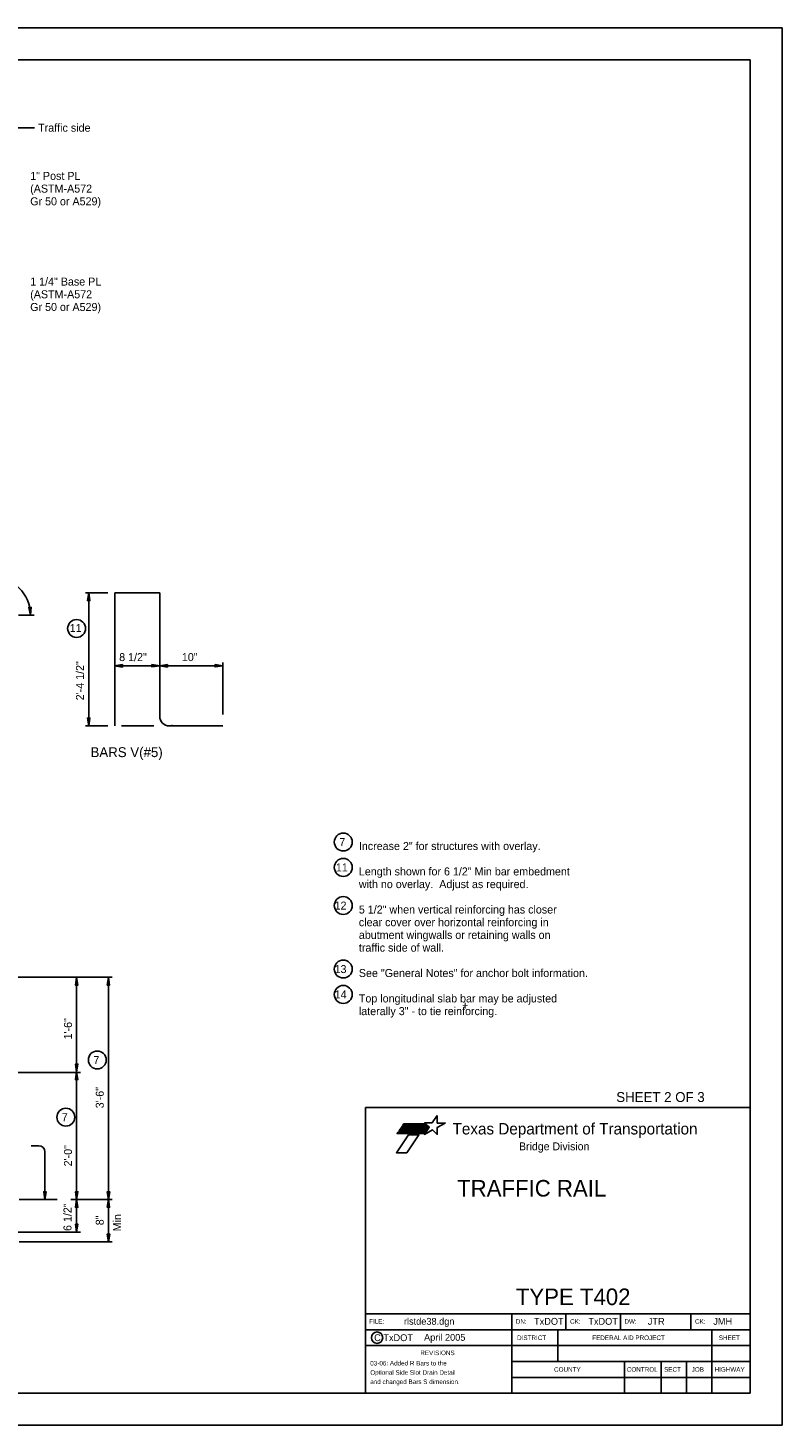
# Model space of a CAD drawing. Extents: x 2 to 71, y 0 to 45.
# Drawn here: x 59.14 to 71, y 0 to 22 of the extents above; entities that cross this region are included whole.
import ezdxf

# ---------------------------------------------------------------- set-up
doc = ezdxf.new("R2010")
doc.units = 0
doc.layers.add('Level 1', color=7, linetype='Continuous')

msp = doc.modelspace()

# ---------------------------------------------------------------- linework, layer by layer
at = {"layer": 'Level 1'}
for p, q in [((71, 22), (37, 22)), ((71, 0), (71, 22)), ((70.499, 21.499), (39.001, 21.499)), ((70.499, 0.501), (70.499, 21.499)), ((58.513, 20.426), (59.238, 20.426)), ((60.041, 13.107), (60.391, 13.107)), ((60.091, 11.01), (60.091, 13.107)), ((60.5, 13.107), (60.5, 11.01)), ((60.5, 13.107), (61.208, 13.107)), ((61.208, 13.107), (61.208, 11.16)), ((58.986, 12.753), (59.236, 12.753)), ((60.5, 11.956), (62.202, 11.956)), ((62.202, 12.006), (62.202, 11.189)), ((60.041, 11.01), (60.391, 11.01)), ((60.607, 11.01), (61.118, 11.01)), ((61.358, 11.01), (62.202, 11.01)), ((57.266, 7.052), (60.462, 7.052)), ((59.902, 3.039), (59.902, 7.052)), ((60.402, 2.885), (60.402, 7.052)), ((59.962, 5.552), (57.456, 5.552)), ((64.449, 5.001), (70.499, 5.001)), ((64.449, 0.501), (64.449, 5.001)), ((59.309, 4.397), (59.187, 4.397)), ((59.402, 3.552), (59.402, 4.304)), ((58.996, 3.552), (59.596, 3.552)), ((59.81, 3.552), (60.462, 3.552)), ((58.161, 3.039), (59.962, 3.039)), ((58.996, 2.885), (60.462, 2.885)), ((64.449, 1.751), (70.499, 1.751)), ((66.747, 0.501), (66.747, 1.751)), ((67.601, 1.501), (67.601, 1.751)), ((68.456, 1.501), (68.456, 1.751)), ((69.567, 1.501), (69.567, 1.751)), ((64.449, 1.501), (70.499, 1.501)), ((67.474, 1.501), (67.474, 1.001)), ((69.897, 0.501), (69.897, 1.501)), ((64.449, 1.251), (70.499, 1.251)), ((66.747, 1.001), (70.499, 1.001)), ((68.522, 0.501), (68.522, 1.001)), ((69.097, 0.501), (69.097, 1.001)), ((69.497, 0.501), (69.497, 1.001)), ((66.747, 0.751), (70.499, 0.751)), ((70.499, 0.501), (39.001, 0.501)), ((71, 0), (37, 0))]:
    msp.add_line(p, q, dxfattribs=at)
for points in [[(60.091, 13.107), (60.071, 12.984), (60.11, 12.984)], [(59.176, 12.753), (59.186, 12.877), (59.148, 12.874)], [(60.499, 11.956), (60.622, 11.936), (60.622, 11.975)], [(61.208, 11.956), (61.086, 11.976), (61.086, 11.938)], [(61.208, 11.956), (61.331, 11.936), (61.331, 11.975)], [(62.202, 11.956), (62.08, 11.976), (62.08, 11.938)], [(60.091, 11.01), (60.111, 11.132), (60.072, 11.132)], [(59.902, 7.052), (59.882, 6.929), (59.921, 6.929)], [(60.402, 7.052), (60.382, 6.929), (60.421, 6.929)], [(59.902, 5.562), (59.882, 5.439), (59.921, 5.439)], [(59.902, 5.562), (59.922, 5.684), (59.884, 5.684)], [(65.576, 4.876), (65.494, 4.759), (65.377, 4.759), (65.45, 4.693), (65.374, 4.576), (65.502, 4.647), (65.576, 4.576), (65.576, 4.688), (65.702, 4.756), (65.576, 4.756)], [(64.972, 4.637), (65.415, 4.639), (65.412, 4.634), (64.971, 4.636)], [(64.979, 4.648), (65.422, 4.65), (65.419, 4.644), (64.978, 4.646)], [(64.986, 4.658), (65.429, 4.66), (65.425, 4.654), (64.985, 4.656)], [(65.002, 4.681), (65.444, 4.683), (65.44, 4.678), (65.001, 4.68)], [(65.009, 4.692), (65.449, 4.694), (65.45, 4.693), (65.447, 4.688), (65.008, 4.69)], [(65.016, 4.702), (65.438, 4.704), (65.445, 4.698), (65.015, 4.7)], [(65.031, 4.724), (65.414, 4.726), (65.419, 4.721), (65.03, 4.723)], [(65.038, 4.735), (65.402, 4.737), (65.407, 4.732), (65.037, 4.734)], [(65.045, 4.745), (65.391, 4.746), (65.396, 4.742), (65.044, 4.743)], [(65.123, 4.569), (64.932, 4.287), (65.096, 4.287), (65.287, 4.569)], [(64.942, 4.593), (65.387, 4.595), (65.383, 4.59), (64.941, 4.592)], [(64.949, 4.604), (65.394, 4.606), (65.39, 4.601), (64.948, 4.603)], [(64.956, 4.614), (65.4, 4.616), (65.397, 4.611), (64.955, 4.612)], [(59.402, 3.552), (59.422, 3.674), (59.384, 3.674)], [(59.902, 3.552), (59.882, 3.429), (59.921, 3.429)], [(59.902, 3.552), (59.922, 3.674), (59.884, 3.674)], [(60.402, 3.552), (60.382, 3.429), (60.421, 3.429)], [(60.402, 3.552), (60.422, 3.674), (60.384, 3.674)], [(59.902, 3.039), (59.922, 3.162), (59.884, 3.162)], [(60.402, 2.885), (60.422, 3.008), (60.384, 3.008)]]:
    msp.add_lwpolyline(points, close=True, dxfattribs=at)
for centre in [(59.901, 12.543), (64.097, 9.181), (64.097, 8.781), (64.097, 8.181), (64.097, 7.181), (64.097, 6.781), (60.227, 5.749), (59.732, 4.848)]:
    msp.add_circle(centre, 0.141, dxfattribs=at)
for centre, radius, start, end in [((58.572, 12.753), 0.604, 0, 180), ((61.358, 11.16), 0.15, 180, 270.0627), ((61.358, 11.16), 0.15, 270.0627, 290.9943), ((59.309, 4.304), 0.0938, 0, 90)]:
    msp.add_arc(centre, radius, start, end, dxfattribs=at)
msp.add_ellipse((64.628, 1.376), major_axis=(0.0897, 0), ratio=0.999082, dxfattribs=at)

# ---------------------------------------------------------------- texts
for s, height, p in [('Traffic side', 0.126, (59.296, 20.366)), ('1" Post PL', 0.126, (59.171, 19.607)), ('(ASTM-A572', 0.126, (59.171, 19.407)), ('Gr 50 or A529)', 0.126, (59.171, 19.207)), ('1 1/4" Base PL', 0.126, (59.171, 17.943)), ('(ASTM-A572', 0.126, (59.171, 17.743)), ('Gr 50 or A529)', 0.126, (59.171, 17.543)), ('11', 0.126, (59.793, 12.488)), ('8 1/2"', 0.126, (60.571, 12.03)), ('10"', 0.126, (61.557, 12.03)), ('BARS V(#5)', 0.156, (60.12, 10.518)), ('7', 0.126, (64.034, 9.117)), ('Increase 2" for structures with overlay.', 0.126, (64.342, 9.055)), ('11', 0.126, (63.98, 8.717)), ('with no overlay.  Adjust as required.', 0.126, (64.342, 8.455)), ('Length shown for 6 1/2" Min bar embedment', 0.126, (64.342, 8.655)), ('12', 0.126, (63.96, 8.117)), ('5 1/2" when vertical reinforcing has closer', 0.126, (64.342, 8.055)), ('clear cover over horizontal reinforcing in', 0.126, (64.342, 7.855)), ('abutment wingwalls or retaining walls on', 0.126, (64.342, 7.655)), ('traffic side of wall.', 0.126, (64.342, 7.455)), ('13', 0.126, (63.96, 7.117)), ('See "General Notes" for anchor bolt information.', 0.126, (64.342, 7.055)), ('14', 0.126, (63.961, 6.717)), ('Top longitudinal slab bar may be adjusted', 0.126, (64.342, 6.655)), ('+', 0.126, (65.966, 6.543)), ('laterally 3" - to tie reinforcing.', 0.126, (64.342, 6.455)), ('7', 0.126, (60.165, 5.685)), ('SHEET 2 OF 3', 0.156, (68.392, 5.087)), ('7', 0.126, (59.668, 4.785)), ('Texas Department of Transportation', 0.17943, (65.816, 4.576)), ('Bridge Division', 0.12417, (66.862, 4.327)), ('TRAFFIC RAIL', 0.261, (65.888, 3.598)), ('TYPE T402', 0.261, (66.812, 1.889)), ('FILE:', 0.0719, (64.504, 1.598)), ('rlstde38.dgn  ', 0.108, (65.051, 1.579)), ('DN:', 0.0719, (66.811, 1.596)), ('TxDOT', 0.108, (67.098, 1.579)), ('CK:', 0.0719, (67.665, 1.596)), ('TxDOT', 0.108, (67.952, 1.579)), ('DW:', 0.0719, (68.52, 1.596)), ('  JTR  ', 0.108, (68.808, 1.579)), ('CK:', 0.0719, (69.631, 1.596)), ('JMH  ', 0.108, (69.918, 1.579)), ('C TxDOT', 0.108, (64.583, 1.322)), ('April 2005   ', 0.10798, (65.368, 1.327)), ('DISTRICT', 0.0719, (66.831, 1.339)), ('FEDERAL AID PROJECT', 0.07191, (68.014, 1.339)), ('SHEET', 0.0719, (70.005, 1.339)), ('REVISIONS', 0.0719, (65.309, 1.101)), ('03-06: Added R Bars to the', 0.07191, (64.521, 0.938)), ('COUNTY', 0.0719, (67.413, 0.84)), ('CONTROL', 0.0719, (68.558, 0.84)), ('SECT', 0.0719, (69.144, 0.84)), ('JOB', 0.0719, (69.579, 0.84)), ('HIGHWAY', 0.0719, (69.938, 0.84)), ('and changed Bars S dimension.', 0.07191, (64.521, 0.646)), ('Optional Side Slot Drain Detail', 0.07191, (64.521, 0.792))]:
    msp.add_text(s, height=height, dxfattribs=at).set_placement(p)
for s, p in [('2\'-4 1/2"', (60.017, 11.412)), ('1\'-6"', (59.828, 6.072)), ('3\'-6"', (60.328, 4.988)), ('2\'-0"', (59.828, 4.073)), ('6 1/2"', (59.821, 3.056)), ('Min', (60.602, 3.05)), ('8"', (60.328, 3.146))]:
    msp.add_text(s, height=0.126, rotation=90, dxfattribs=at).set_placement(p)

doc.saveas('drawing.dxf')
